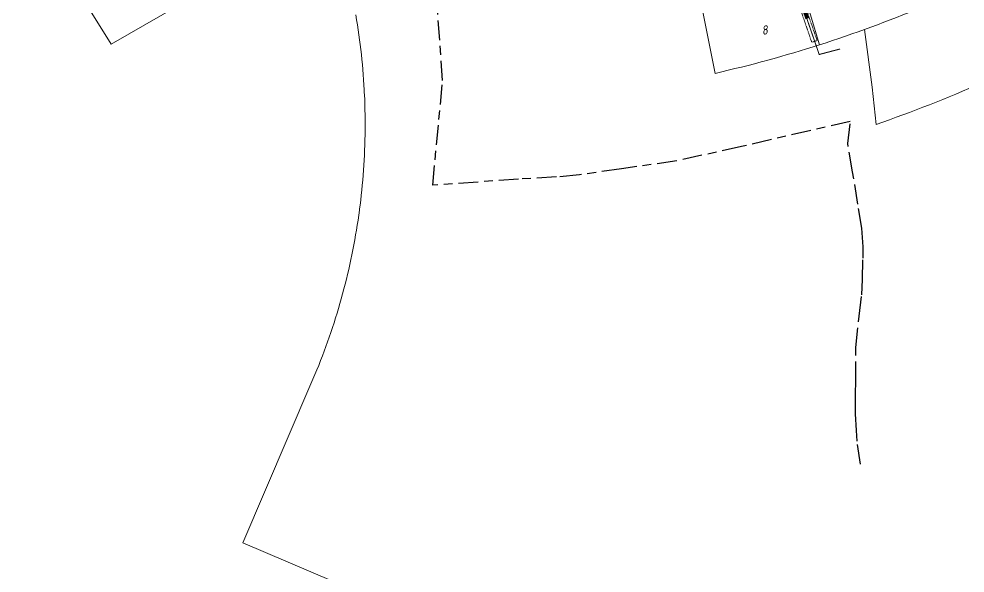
# Model space of a CAD drawing. Header units: metres. Extents: x 296308 to 298462, y 6229542 to 6231092.
# Drawn here: x 297157.1 to 297348.8, y 6229929.4 to 6230041.6 of the extents above; entities that cross this region are included whole.
import ezdxf

# ---------------------------------------------------------------- set-up
doc = ezdxf.new("R2010")
doc.units = ezdxf.units.M
for name, pattern in [('Cable Exist UG', [8.2, 4, -1.2, 1.8, -1.2]), ('HIDDEN', [0.375, 0.25, -0.125]), ('HIDDEN2', [0.1875, 0.125, -0.0625]), ('IECLCENT', [15.5, 9.5, -2, 2, -2])]:
    doc.linetypes.add(name, pattern=pattern)
for name, color, linetype, lineweight in [('Cadastre Land Parcels_SP_EXT', 9, 'Continuous', 5), ('Cadastre Other Property_SP_EXT', 9, 'HIDDEN', 5), ('Cadastre Roads_SP_EXT', 94, 'Continuous', 15)]:
    doc.layers.add(name, color=color, linetype=linetype, lineweight=lineweight)
for name, color, linetype in [('Mains_HV_EXT', 7, 'Continuous'), ('Mains_LV_EXT', 7, 'Continuous'), ('Notes_SP_MISC', 7, 'Continuous')]:
    doc.layers.add(name, color=color, linetype=linetype)
doc.styles.add('ieISOCP', font='isocp.shx')

msp = doc.modelspace()

# ---------------------------------------------------------------- linework, layer by layer
at = {"layer": 'Cadastre Land Parcels_SP_EXT', "linetype": 'Continuous'}
for points in [[(297320.61, 6230036.83), (297321.92, 6230037.26), (297323.23, 6230037.7), (297324.53, 6230038.15), (297325.83, 6230038.6), (297327.13, 6230039.06), (297328.42, 6230039.52), (297328.43, 6230039.52), (297329.72, 6230040), (297331.02, 6230040.47), (297332.3, 6230040.96), (297333.59, 6230041.45), (297334.88, 6230041.95), (297336.16, 6230042.46), (297337.43, 6230042.97), (297338.71, 6230043.49), (297339.98, 6230044.02), (297325.33, 6230078.56), (297308.84, 6230071.32), (297319.3, 6230036.41), (297320.61, 6230036.83)], [(297299.49, 6230030.93), (297300.82, 6230031.25), (297302.16, 6230031.57), (297303.49, 6230031.9), (297304.82, 6230032.24), (297306.14, 6230032.58), (297307.47, 6230032.93), (297307.82, 6230033.03), (297308.79, 6230033.29), (297310.11, 6230033.66), (297311.43, 6230034.03), (297312.75, 6230034.41), (297314.06, 6230034.8), (297315.38, 6230035.19), (297316.69, 6230035.59), (297318, 6230036), (297319.3, 6230036.41), (297308.84, 6230071.32), (297305.33, 6230069.78), (297291.51, 6230063.74), (297298.15, 6230030.62), (297299.49, 6230030.93)]]:
    msp.add_lwpolyline(points, close=True, dxfattribs=at)
for points in [[(297220.36, 6230062.19), (297175.77, 6230036.53), (297157.11, 6230066.55)], [(297157.11, 6230066.55), (297175.77, 6230036.53), (297220.36, 6230062.19)], [(297220.86, 6229927.72), (297202.47, 6229935.6), (297216.27, 6229967.74), (297216.68, 6229968.68), (297217.07, 6229969.62), (297217.46, 6229970.56), (297217.84, 6229971.5), (297218.22, 6229972.45), (297218.59, 6229973.4), (297218.95, 6229974.35), (297219.3, 6229975.3), (297219.65, 6229976.26), (297219.98, 6229977.22), (297220.31, 6229978.18), (297220.64, 6229979.15), (297220.95, 6229980.12), (297221.26, 6229981.09), (297221.56, 6229982.06), (297221.85, 6229983.04), (297222.14, 6229984.01), (297222.41, 6229984.99), (297222.68, 6229985.97), (297222.95, 6229986.96), (297223.2, 6229987.94), (297223.45, 6229988.93), (297223.69, 6229989.92), (297223.92, 6229990.91), (297224.14, 6229991.91), (297224.36, 6229992.9), (297224.57, 6229993.9), (297224.77, 6229994.89), (297224.96, 6229995.89), (297225.15, 6229996.9), (297225.32, 6229997.9), (297225.49, 6229998.9), (297225.65, 6229999.91), (297225.81, 6230000.91), (297225.95, 6230001.92), (297226.09, 6230002.93), (297226.12, 6230003.16), (297226.22, 6230003.94), (297226.35, 6230004.95), (297226.46, 6230005.96), (297226.57, 6230006.97), (297226.67, 6230007.99), (297226.76, 6230009), (297226.84, 6230010.02), (297226.92, 6230011.03), (297226.99, 6230012.05), (297227.05, 6230013.06), (297227.1, 6230014.08), (297227.14, 6230015.1), (297227.18, 6230016.11), (297227.21, 6230017.13), (297227.23, 6230018.15), (297227.24, 6230019.17), (297227.24, 6230020.19), (297227.24, 6230021.2), (297227.23, 6230022.22), (297227.21, 6230023.24), (297227.18, 6230024.26), (297227.15, 6230025.27), (297227.1, 6230026.29), (297227.08, 6230026.76), (297227.05, 6230027.31), (297226.99, 6230028.32), (297226.93, 6230029.34), (297226.85, 6230030.36), (297226.77, 6230031.37), (297226.68, 6230032.38), (297226.58, 6230033.4), (297226.48, 6230034.41), (297226.36, 6230035.42), (297226.24, 6230036.43), (297226.11, 6230037.44), (297225.98, 6230038.45), (297225.83, 6230039.46), (297225.68, 6230040.47), (297225.52, 6230041.47), (297225.35, 6230042.47)]]:
    msp.add_lwpolyline(points, dxfattribs=at)
at = {"layer": 'Cadastre Other Property_SP_EXT', "linetype": 'HIDDEN2'}
msp.add_lwpolyline([(297280.99, 6230098.45), (297308, 6230065.46), (297317.71, 6230036.93), (297318.81, 6230037.27), (297308.86, 6230065.99), (297281.29, 6230098.59), (297280.99, 6230098.45)], close=True, dxfattribs=at)
at = {"layer": 'Cadastre Roads_SP_EXT', "linetype": 'Continuous'}
msp.add_lwpolyline([(297334.88, 6230041.95), (297333.59, 6230041.45), (297332.3, 6230040.96), (297331.02, 6230040.47), (297329.72, 6230040), (297328.43, 6230039.52), (297328.42, 6230039.52), (297329.96, 6230027.8), (297330.77, 6230020.28), (297332.13, 6230020.75), (297332.13, 6230020.75), (297333.49, 6230021.23), (297334.84, 6230021.72), (297336.2, 6230022.22), (297337.54, 6230022.72), (297338.89, 6230023.23), (297340.24, 6230023.75), (297341.58, 6230024.27), (297342.92, 6230024.8), (297344.25, 6230025.34), (297345.59, 6230025.88), (297346.92, 6230026.44), (297348.24, 6230026.99), (297349.57, 6230027.56)], dxfattribs=at)
at = {"layer": 'Mains_HV_EXT', "linetype": 'Cable Exist UG'}
msp.add_lwpolyline([(297327.59, 6229951.5), (297326.89, 6229956.13), (297326.79, 6229958.33), (297326.58, 6229961.7), (297326.56, 6229965.71), (297326.63, 6229968.3), (297326.64, 6229975.14), (297327.35, 6229981.44), (297327.87, 6229985.79), (297328.02, 6229988.85), (297328.11, 6229993.23), (297328.17, 6229995.48), (297327.85, 6229999.3), (297327.08, 6230004.15), (297325.98, 6230010.69), (297325, 6230016.42), (297325.53, 6230020.88), (297303.48, 6230015.8), (297290.37, 6230012.89), (297279.16, 6230011.29), (297270.69, 6230010.07), (297266.03, 6230009.64), (297258.32, 6230009.2), (297240.94, 6230007.96), (297242.94, 6230029.18), (297241.94, 6230042.99)], dxfattribs=at)
at = {"layer": 'Mains_LV_EXT', "linetype": 'IECLCENT', "lineweight": 30, "ltscale": 0.5, "const_width": 0.2, "flags": 128}
msp.add_lwpolyline([(297279.63, 6230098.19), (297281.44, 6230099.36), (297282.78, 6230097.68), (297283, 6230096.26), (297308.44, 6230065.77), (297319.23, 6230034.44), (297323.48, 6230035.56)], dxfattribs=at)
at = {"layer": 'Notes_SP_MISC', "const_width": 0.8}
msp.add_lwpolyline([(297308.44, 6230065.77), (297316.83, 6230041.7)], dxfattribs=at)

# ---------------------------------------------------------------- texts
at = {"layer": 'Cadastre Land Parcels_SP_EXT', "style": 'ieISOCP', "oblique": 15}
msp.add_text('8', height=1.8, rotation=13.0625, dxfattribs=at).set_placement((297307.74, 6230038.34))

doc.saveas('drawing.dxf')
